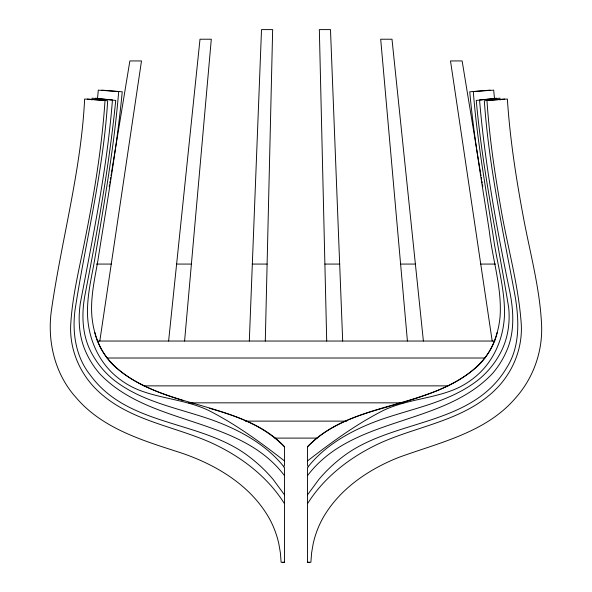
<?xml version="1.0" encoding="UTF-8"?>
<svg xmlns="http://www.w3.org/2000/svg" width="592" height="592" viewBox="0 0 592 592"><rect width="100%" height="100%" fill="white"/><g stroke="black" fill="none" stroke-linecap="round" stroke-linejoin="round"><path stroke-width="0.89" d="M265.29 341.036L272.66 29.6L261.516 29.6L249.313 341.036M184.586 341.036L211.307 39.22L200.007 39.22L168.609 341.036M97.532 98.316L98.302 90.132L118.703 91.582C113.805 149.702 103.533 207.207 93.802 264.668C90.606 281.133 87.046 297.746 87.52 314.618C88.252 338.728 98.768 362.807 117.971 377.844A81.77 81.77 0 0 0 138.898 390.032C161.453 398.845 186.384 399.889 208.384 410.33C235.623 424.087 260.436 442.224 284.463 460.924M91.893 100.033L92.071 98.198L112.45 99.996C107.122 168.491 93.04 235.801 80.342 303.178C77.9 319.924 79.002 337.492 86.306 352.973A85.611 85.611 0 0 0 99.826 373.848C150.057 426.603 239.405 415.932 284.463 475.613M99.804 341.036L141.495 60.939L129.863 60.939L111.592 172.072M109.202 186.65L109.498 184.822M109.801 183.002L110.097 181.182M110.401 179.361L110.697 177.541M110.993 175.713L111.296 173.893M308.513 466.873L307.537 465.379L307.537 446.745C353.483 399.748 430.095 409.975 478.07 365.708C491.456 352.936 498.405 334.754 500.077 316.587C502.023 287.919 492.662 260.08 489.414 231.842C482.413 185.229 473.955 138.78 469.759 91.797L490.146 90.132M497.236 332.445C489.177 366.914 454.915 385.015 424.087 395.523C384.689 410.049 337.825 414.592 307.537 446.745M283.487 466.873L284.463 465.379L284.463 446.745C264.861 425.426 236.282 416.065 209.279 408.251M307.537 503.629C324.875 476.094 351.922 455.847 381.278 442.542C418.736 425.922 462.663 420.409 493.58 391.416C512.561 373.826 523.358 347.933 521.108 322.004C518.067 282.71 506.915 244.622 500.462 205.846C494.387 170.947 489.244 135.842 486.972 100.47L507.374 99.034C509.949 138.979 516.172 178.599 523.506 217.923C530.069 252.814 539.578 287.416 541.488 323.01C543.204 350.168 533.799 377.489 515.713 397.817C486.091 432.722 439.168 442.542 398.201 457.601C367.869 469.759 338.964 489.451 322.677 518.466A94.69 94.69 0 0 0 313.19 543.678L311.629 552.758L310.874 562.319L307.537 562.23M307.537 494.801L318.851 479.439A149.554 149.554 0 0 1 342.768 456.758C392.799 418.448 471.506 427.054 506.693 367.736C520.065 346.882 519.125 320.908 515.321 297.413C503.326 232.145 488.866 167.099 484.323 100.729L504.71 99.034M307.537 475.613C352.595 415.932 441.95 426.603 492.174 373.848A85.611 85.611 0 0 0 505.694 352.973C514.907 333.829 513.834 311.866 509.771 291.56C496.747 228.223 484.937 164.502 479.55 99.996L499.929 98.198L500.107 100.033M307.537 460.924C331.564 442.224 356.377 424.087 383.616 410.33C405.616 399.889 430.547 398.845 453.102 390.032A81.77 81.77 0 0 0 474.029 377.844C493.232 362.807 503.748 338.728 504.48 314.618C504.961 288.792 497.095 263.817 493.565 238.435C486.002 189.603 477.137 140.896 473.297 91.582L493.698 90.132L494.468 98.316M496.599 98.198L476.264 100.425C482.458 170.111 497.398 238.517 508.646 307.411C510.371 323.802 507.544 340.726 499.248 355.082A86.632 86.632 0 0 1 477.529 380.471C447.145 403.951 407.762 408.976 372.834 422.592C348.155 432.397 324.113 446.301 307.537 467.517L307.537 562.4L309.424 562.319M284.463 562.23L281.126 562.319L280.371 552.758L278.81 543.685A94.69 94.69 0 0 0 269.323 518.474C250.542 485.107 215.666 464.417 180.249 452.606C143.086 440.626 102.594 428.675 76.287 397.817C55.078 374.514 47.123 341.895 51.319 311.052C61.405 240.241 81.134 170.792 84.626 99.034L105.028 100.47C101.972 146.735 94.439 192.57 85.344 237.991C79.972 265.867 72.794 293.58 70.892 322.004C68.642 347.933 79.439 373.826 98.42 391.416C129.337 420.409 173.264 425.922 210.722 442.542C240.078 455.847 267.125 476.094 284.463 503.629M96.474 264.069L111.259 264.069M176.616 264.069L191.401 264.069M252.333 264.069L267.11 264.069M324.89 264.069L339.667 264.069M400.599 264.069L415.384 264.069M480.741 264.069L495.526 264.069M97.14 341.036L494.86 341.036M107.093 358.012L484.907 358.012M143.908 385.866L448.092 385.866M188.685 402.841L403.315 402.841M245.325 421.127L346.771 421.127M274.806 438.102L317.194 438.102M282.576 562.319L284.463 562.4L284.463 467.517C267.887 446.301 243.845 432.397 219.166 422.592C184.238 408.976 144.855 403.944 114.471 380.478A86.632 86.632 0 0 1 92.744 355.089C82.214 337.307 81.23 315.825 84.797 295.911C97.384 231.139 109.157 166.137 115.736 100.425L95.401 98.198M101.854 90.132L122.241 91.797C116.868 148.518 106.604 204.625 97.835 260.887C94.631 279.254 90.324 297.806 91.923 316.587C93.595 334.754 100.544 352.936 113.93 365.708C161.942 409.908 238.472 399.852 284.463 446.745M87.29 99.034L107.677 100.729C103.356 171.377 85.833 240.16 75.051 309.868C72.076 332.452 75.628 356.702 90.169 374.928C128.064 427.306 201.221 419.676 249.232 456.758A149.554 149.554 0 0 1 273.149 479.439L284.463 494.801M183.572 400.695C147.933 389.706 104.584 372.901 94.764 332.445M480.408 172.072L462.137 60.939L450.505 60.939L492.196 341.036M480.704 173.893L481.007 175.713M481.303 177.541L481.599 179.361M481.903 181.182L482.199 183.002M482.502 184.822L482.798 186.65M423.391 341.036L391.993 39.22L380.693 39.22L407.414 341.036M342.687 341.036L330.484 29.6L319.34 29.6L326.71 341.036"/></g></svg>
